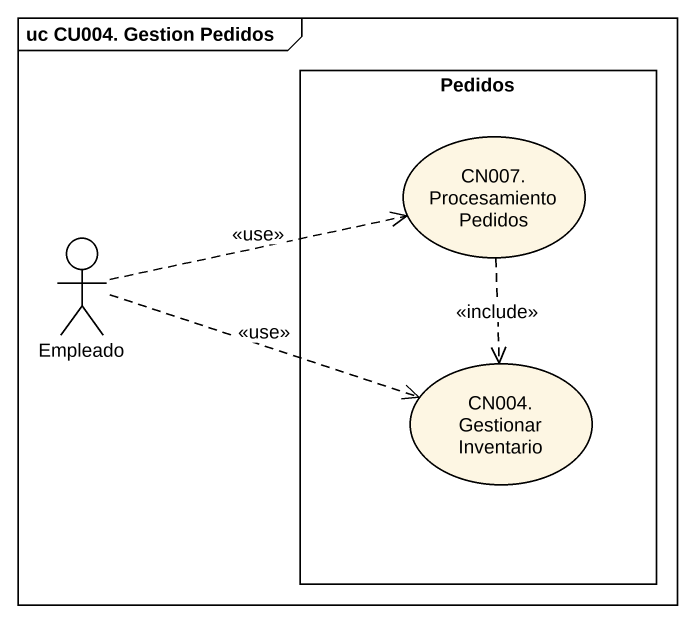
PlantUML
@startuml
mainframe uc CU004. Gestion Pedidos
rectangle Pedidos {
  usecase "CN007. Procesamiento Pedidos" as CN007_Procesamiento_Pedidos
  usecase "CN004. Gestionar Inventario" as CN004_Gestionar_Inventario
}
actor Empleado
CN007_Procesamiento_Pedidos ..> CN004_Gestionar_Inventario : <<include>>
Empleado .right.> CN007_Procesamiento_Pedidos : <<use>>
Empleado .right.> CN004_Gestionar_Inventario : <<use>>
@enduml
